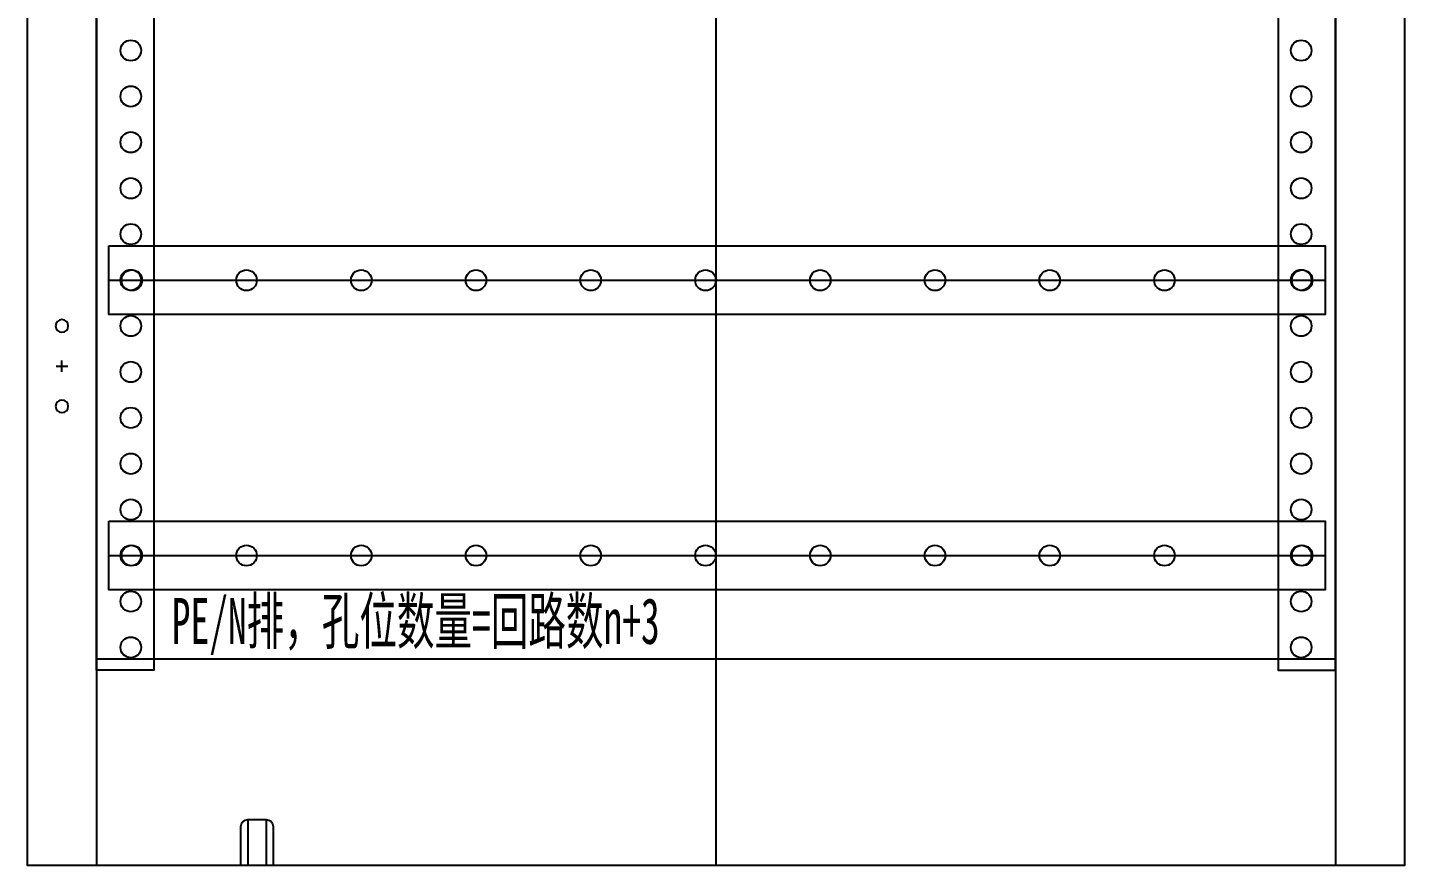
# Model space of a CAD drawing. Extents: x 973191 to 973791, y 79745 to 81548.
# Drawn here: x 973191 to 973791, y 79745 to 80110 of the extents above; entities that cross this region are included whole.
import ezdxf
from ezdxf.enums import TextEntityAlignment as Align

# ---------------------------------------------------------------- set-up
doc = ezdxf.new("R2010")
doc.units = 0
doc.header["$MEASUREMENT"] = 0
doc.linetypes.add('DASH', pattern=[0.35, 0.25, -0.1])
doc.linetypes.add('LYJS-XX', pattern=[0.35, 0.25, -0.1])
doc.layers.add('LY-JS-BJ', color=7, linetype='Continuous')
doc.styles.add('宋体', font='', dxfattribs={"width": 0.65})
doc.styles.get('宋体').set_extended_font_data('SimSun')

# ---------------------------------------------------------------- blocks, each defined once
blk = doc.blocks.new('*U1')
at = {"layer": 'LY-JS-BJ', "color": 0}
blk.add_circle((0, 0), 4.5, dxfattribs=at)
blk = doc.blocks.new('*U2')
at = {"layer": 'LY-JS-BJ', "color": 0, "linetype": 'ByBlock', "lineweight": -2, "transparency": 16777216}
for p in [(0, 0), (50, 0), (100, 0), (150, 0), (200, 0), (250, 0), (300, 0), (350, 0), (400, 0)]:
    blk.add_blockref('*U1', p, dxfattribs=at)
blk = doc.blocks.new('A$C7A207737')
at = {"layer": 'LY-JS-BJ', "color": 4, "linetype": 'LYJS-XX'}
for p, q in [((-10, 119.93), (520, 119.93)), ((-10, 0), (520, 0))]:
    blk.add_line(p, q, dxfattribs=at)
at = {"layer": 'LY-JS-BJ', "color": 0}
for points in [[(-10, 134.93), (520, 134.93), (520, 104.93), (-10, 104.93)], [(-10, 15), (520, 15), (520, -15), (-10, -15)]]:
    blk.add_lwpolyline(points, close=True, dxfattribs=at)
for centre in [(0, 119.93), (510, 119.93), (0, 0), (510, 0)]:
    blk.add_circle(centre, 4.5, dxfattribs=at)
for p in [(50, 119.93), (50, 0)]:
    blk.add_blockref('*U2', p, dxfattribs=at)
at = {"layer": 'LY-JS-BJ', "color": 4, "style": '宋体', "width": 0.6}
blk.add_text('PE/N排，孔位数量=回路数n+3', height=20, dxfattribs=at).set_placement((17.41, -28.5), align=Align.MIDDLE_LEFT)
blk = doc.blocks.new('A$C11EF57A1')
at = {"layer": 'LY-JS-BJ', "color": 0, "ltscale": 2}
for p, q in [((-4, 20), (-4, 0)), ((4, 20), (4, 0))]:
    blk.add_line(p, q, dxfattribs=at)
blk.add_lwpolyline([(-4, 20), (4, 20, -0.414214), (7, 17), (7, 0), (-7, 0), (-7, 17, -0.414214)], format="xyb", close=True, dxfattribs=at)
blk = doc.blocks.new('A$C17FD2090')
at = {"layer": 'LY-JS-BJ', "color": 0, "ltscale": 2}
for p, q in [((-2.5, 0), (2.5, 0)), ((0, 2.5), (0, -2.5))]:
    blk.add_line(p, q, dxfattribs=at)
at = {"layer": 'LY-JS-BJ', "color": 0, "linetype": 'Continuous', "lineweight": 25}
for centre in [(0, 17.5), (0, -17.5)]:
    blk.add_circle(centre, 2.75, dxfattribs=at)
blk = doc.blocks.new('*U6')
at = {"layer": 'LY-JS-BJ', "color": 6}
blk.add_circle((0, 0), 4.5, dxfattribs=at)
blk = doc.blocks.new('*U7')
at = {"layer": 'LY-JS-BJ', "color": 0, "linetype": 'ByBlock', "lineweight": -2, "transparency": 16777216}
for p in [(0, -1320), (0, -1340), (0, -1360), (0, -1380), (0, -1400), (0, -1420), (0, -1440), (0, -1460), (0, -1480), (0, -1500), (0, -1520), (0, -1540), (0, -1560), (0, -1580)]:
    blk.add_blockref('*U6', p, dxfattribs=at)
blk = doc.blocks.new('*U8')
at = {"layer": 'LY-JS-BJ', "color": 6}
blk.add_circle((0, 0), 4.5, dxfattribs=at)
blk = doc.blocks.new('*U9')
at = {"layer": 'LY-JS-BJ', "color": 0, "linetype": 'ByBlock', "lineweight": -2, "transparency": 16777216}
for p in [(0, -1320), (0, -1340), (0, -1360), (0, -1380), (0, -1400), (0, -1420), (0, -1440), (0, -1460), (0, -1480), (0, -1500), (0, -1520), (0, -1540), (0, -1560), (0, -1580)]:
    blk.add_blockref('*U8', p, dxfattribs=at)

msp = doc.modelspace()

# ---------------------------------------------------------------- linework, layer by layer
at = {"layer": 'LY-JS-BJ', "color": 4, "linetype": 'DASH', "lineweight": -3}
msp.add_line((973490.78, 81544.92), (973490.78, 79744.92), dxfattribs=at)
at = {"layer": 'LY-JS-BJ', "lineweight": -3}
for p, q in [((973220.78, 81488.92), (973220.78, 79744.92)), ((973760.78, 81488.92), (973760.78, 79744.92)), ((973220.78, 79834.92), (973760.78, 79834.92))]:
    msp.add_line(p, q, dxfattribs=at)
msp.add_lwpolyline([(973190.78, 81544.92), (973790.78, 81544.92), (973790.78, 79744.92), (973190.78, 79744.92)], close=True, dxfattribs=at)
at = {"layer": 'LY-JS-BJ', "color": 4, "lineweight": -3}
for points in [[(973245.78, 81429.92), (973245.78, 79829.92), (973220.78, 79829.92), (973220.78, 81429.92)], [(973735.78, 81429.92), (973735.78, 79829.92), (973760.78, 79829.92), (973760.78, 81429.92)]]:
    msp.add_lwpolyline(points, close=True, dxfattribs=at)

# ---------------------------------------------------------------- block references
at = {"layer": 'LY-JS-BJ', "lineweight": -3}
for name, p in [('*U9', (973235.78, 81419.92)), ('*U7', (973745.78, 81419.92))]:
    msp.add_blockref(name, p, dxfattribs=at)
at = {"layer": 'LY-JS-BJ', "color": 0, "lineweight": -3}
msp.add_blockref('A$C7A207737', (973236.21, 79879.92), dxfattribs=at)
at = {"layer": 'LY-JS-BJ', "color": 0, "lineweight": -3, "ltscale": 2, "xscale": -1, "rotation": 180}
msp.add_blockref('A$C17FD2090', (973205.78, 79962.42), dxfattribs=at)
at = {"layer": 'LY-JS-BJ', "color": 0, "lineweight": -3, "ltscale": 2}
msp.add_blockref('A$C11EF57A1', (973290.78, 79744.92), dxfattribs=at)

doc.saveas('drawing.dxf')
